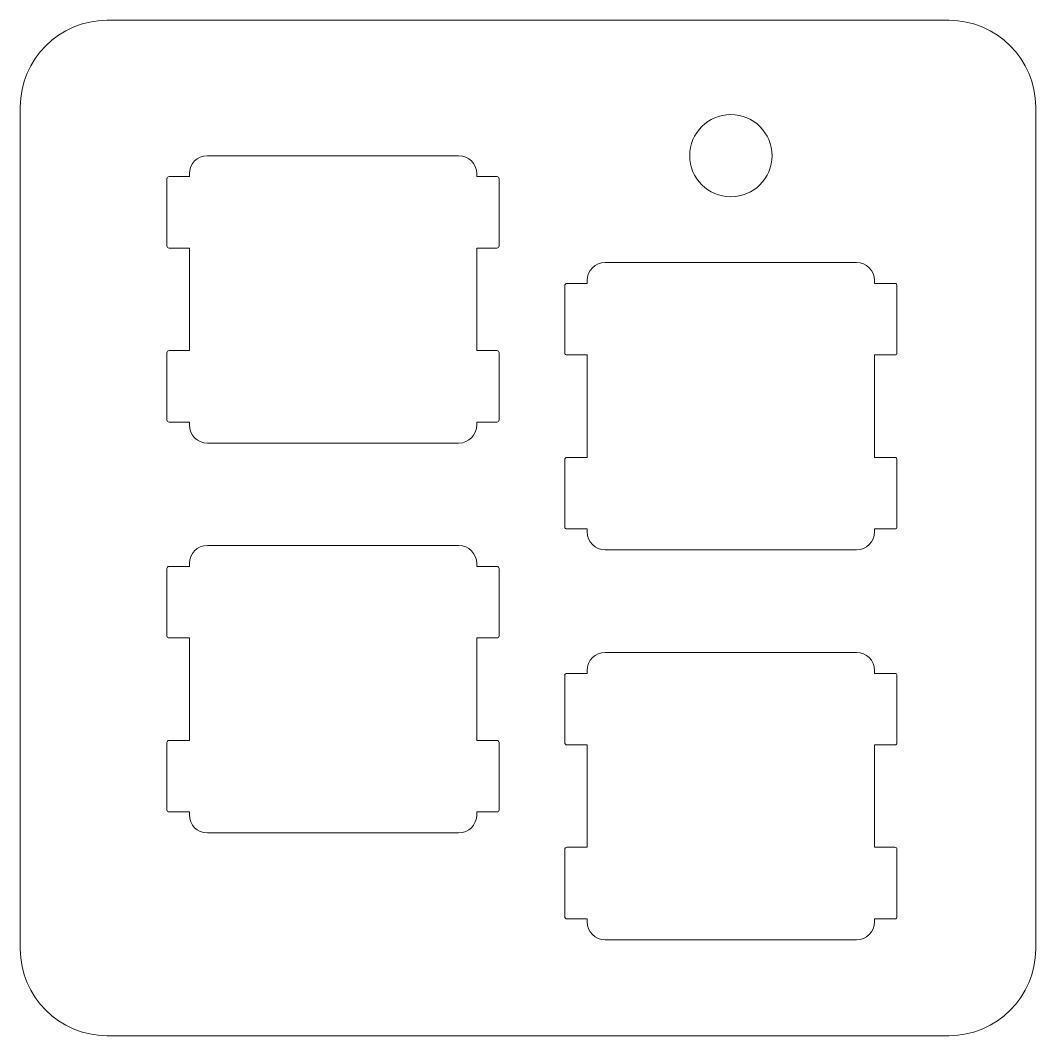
# Model space of a CAD drawing. Header units: millimetres. Extents: x 55.4 to 105, y 213.6 to 263.2.
import ezdxf

# ---------------------------------------------------------------- set-up
doc = ezdxf.new("R2010")
doc.units = ezdxf.units.MM
doc.header["$MEASUREMENT"] = 0
doc.layers.add('Layer 1', color=7, linetype='Continuous')

# ---------------------------------------------------------------- blocks, each defined once
blk = doc.blocks.new('block 2')
at = {"layer": 'Layer 1', "color": 7, "lineweight": 9, "true_color": 0xffffff}
blk.add_open_spline([(77.687, 252.042), (77.687, 252.042), (77.687, 247.033), (77.687, 247.033), (77.687, 247.033), (78.675, 247.033), (78.675, 247.033), (78.745, 247.033), (78.781, 246.997), (78.781, 246.927), (78.781, 246.927), (78.781, 243.646), (78.781, 243.646), (78.781, 243.575), (78.745, 243.54), (78.675, 243.54), (78.675, 243.54), (77.687, 243.54), (77.687, 243.54), (77.687, 243.54), (77.687, 243.399), (77.687, 243.399), (77.687, 242.905), (77.299, 242.517), (76.805, 242.517), (76.805, 242.517), (64.528, 242.517), (64.528, 242.517), (64.035, 242.517), (63.647, 242.905), (63.647, 243.399), (63.647, 243.399), (63.647, 243.54), (63.647, 243.54), (63.647, 243.54), (62.659, 243.54), (62.659, 243.54), (62.588, 243.54), (62.553, 243.575), (62.553, 243.646), (62.553, 243.646), (62.553, 246.927), (62.553, 246.927), (62.553, 246.997), (62.588, 247.033), (62.659, 247.033), (62.659, 247.033), (63.647, 247.033), (63.647, 247.033), (63.647, 247.033), (63.647, 252.042), (63.647, 252.042), (63.647, 252.042), (62.659, 252.042), (62.659, 252.042), (62.588, 252.042), (62.553, 252.077), (62.553, 252.148), (62.553, 252.148), (62.553, 255.429), (62.553, 255.429), (62.553, 255.499), (62.588, 255.535), (62.659, 255.535), (62.659, 255.535), (63.647, 255.535), (63.647, 255.535), (63.647, 255.535), (63.647, 255.676), (63.647, 255.676), (63.647, 256.17), (64.035, 256.558), (64.528, 256.558), (64.528, 256.558), (76.805, 256.558), (76.805, 256.558), (77.299, 256.558), (77.687, 256.17), (77.687, 255.676), (77.687, 255.676), (77.687, 255.535), (77.687, 255.535), (77.687, 255.535), (78.675, 255.535), (78.675, 255.535), (78.745, 255.535), (78.781, 255.499), (78.781, 255.429), (78.781, 255.429), (78.781, 252.148), (78.781, 252.148), (78.781, 252.077), (78.745, 252.042), (78.675, 252.042), (78.675, 252.042), (77.687, 252.042), (77.687, 252.042)], degree=3, knots=[0, 0, 0, 0, 1, 1, 1, 2, 2, 2, 3, 3, 3, 4, 4, 4, 5, 5, 5, 6, 6, 6, 7, 7, 7, 8, 8, 8, 9, 9, 9, 10, 10, 10, 11, 11, 11, 12, 12, 12, 13, 13, 13, 14, 14, 14, 15, 15, 15, 16, 16, 16, 17, 17, 17, 18, 18, 18, 19, 19, 19, 20, 20, 20, 21, 21, 21, 22, 22, 22, 23, 23, 23, 24, 24, 24, 25, 25, 25, 26, 26, 26, 27, 27, 27, 28, 28, 28, 29, 29, 29, 30, 30, 30, 31, 31, 31, 32, 32, 32, 32], dxfattribs=at)
blk = doc.blocks.new('block 3')
at = {"layer": 'Layer 1', "color": 7, "lineweight": 9, "true_color": 0xffffff}
blk.add_open_spline([(77.687, 232.992), (77.687, 232.992), (77.687, 227.983), (77.687, 227.983), (77.687, 227.983), (78.675, 227.983), (78.675, 227.983), (78.745, 227.983), (78.781, 227.947), (78.781, 227.877), (78.781, 227.877), (78.781, 224.596), (78.781, 224.596), (78.781, 224.525), (78.745, 224.49), (78.675, 224.49), (78.675, 224.49), (77.687, 224.49), (77.687, 224.49), (77.687, 224.49), (77.687, 224.349), (77.687, 224.349), (77.687, 223.855), (77.299, 223.467), (76.805, 223.467), (76.805, 223.467), (64.528, 223.467), (64.528, 223.467), (64.035, 223.467), (63.647, 223.855), (63.647, 224.349), (63.647, 224.349), (63.647, 224.49), (63.647, 224.49), (63.647, 224.49), (62.659, 224.49), (62.659, 224.49), (62.588, 224.49), (62.553, 224.525), (62.553, 224.596), (62.553, 224.596), (62.553, 227.877), (62.553, 227.877), (62.553, 227.947), (62.588, 227.983), (62.659, 227.983), (62.659, 227.983), (63.647, 227.983), (63.647, 227.983), (63.647, 227.983), (63.647, 232.992), (63.647, 232.992), (63.647, 232.992), (62.659, 232.992), (62.659, 232.992), (62.588, 232.992), (62.553, 233.027), (62.553, 233.098), (62.553, 233.098), (62.553, 236.379), (62.553, 236.379), (62.553, 236.449), (62.588, 236.485), (62.659, 236.485), (62.659, 236.485), (63.647, 236.485), (63.647, 236.485), (63.647, 236.485), (63.647, 236.626), (63.647, 236.626), (63.647, 237.12), (64.035, 237.508), (64.528, 237.508), (64.528, 237.508), (76.805, 237.508), (76.805, 237.508), (77.299, 237.508), (77.687, 237.12), (77.687, 236.626), (77.687, 236.626), (77.687, 236.485), (77.687, 236.485), (77.687, 236.485), (78.675, 236.485), (78.675, 236.485), (78.745, 236.485), (78.781, 236.449), (78.781, 236.379), (78.781, 236.379), (78.781, 233.098), (78.781, 233.098), (78.781, 233.027), (78.745, 232.992), (78.675, 232.992), (78.675, 232.992), (77.687, 232.992), (77.687, 232.992)], degree=3, knots=[0, 0, 0, 0, 1, 1, 1, 2, 2, 2, 3, 3, 3, 4, 4, 4, 5, 5, 5, 6, 6, 6, 7, 7, 7, 8, 8, 8, 9, 9, 9, 10, 10, 10, 11, 11, 11, 12, 12, 12, 13, 13, 13, 14, 14, 14, 15, 15, 15, 16, 16, 16, 17, 17, 17, 18, 18, 18, 19, 19, 19, 20, 20, 20, 21, 21, 21, 22, 22, 22, 23, 23, 23, 24, 24, 24, 25, 25, 25, 26, 26, 26, 27, 27, 27, 28, 28, 28, 29, 29, 29, 30, 30, 30, 31, 31, 31, 32, 32, 32, 32], dxfattribs=at)
blk = doc.blocks.new('block 4')
at = {"layer": 'Layer 1', "color": 7, "lineweight": 9, "true_color": 0xffffff}
blk.add_open_spline([(97.125, 246.821), (97.125, 246.821), (97.125, 241.812), (97.125, 241.812), (97.125, 241.812), (98.113, 241.812), (98.113, 241.812), (98.183, 241.812), (98.219, 241.776), (98.219, 241.706), (98.219, 241.706), (98.219, 238.425), (98.219, 238.425), (98.219, 238.354), (98.183, 238.319), (98.113, 238.319), (98.113, 238.319), (97.125, 238.319), (97.125, 238.319), (97.125, 238.319), (97.125, 238.178), (97.125, 238.178), (97.125, 237.684), (96.737, 237.296), (96.243, 237.296), (96.243, 237.296), (83.967, 237.296), (83.967, 237.296), (83.473, 237.296), (83.085, 237.684), (83.085, 238.178), (83.085, 238.178), (83.085, 238.319), (83.085, 238.319), (83.085, 238.319), (82.097, 238.319), (82.097, 238.319), (82.026, 238.319), (81.991, 238.354), (81.991, 238.425), (81.991, 238.425), (81.991, 241.706), (81.991, 241.706), (81.991, 241.776), (82.026, 241.812), (82.097, 241.812), (82.097, 241.812), (83.085, 241.812), (83.085, 241.812), (83.085, 241.812), (83.085, 246.821), (83.085, 246.821), (83.085, 246.821), (82.097, 246.821), (82.097, 246.821), (82.026, 246.821), (81.991, 246.856), (81.991, 246.927), (81.991, 246.927), (81.991, 250.208), (81.991, 250.208), (81.991, 250.278), (82.026, 250.313), (82.097, 250.313), (82.097, 250.313), (83.085, 250.313), (83.085, 250.313), (83.085, 250.313), (83.085, 250.455), (83.085, 250.455), (83.085, 250.948), (83.473, 251.337), (83.967, 251.337), (83.967, 251.337), (96.243, 251.337), (96.243, 251.337), (96.737, 251.337), (97.125, 250.948), (97.125, 250.455), (97.125, 250.455), (97.125, 250.313), (97.125, 250.313), (97.125, 250.313), (98.113, 250.313), (98.113, 250.313), (98.183, 250.313), (98.219, 250.278), (98.219, 250.208), (98.219, 250.208), (98.219, 246.927), (98.219, 246.927), (98.219, 246.856), (98.183, 246.821), (98.113, 246.821), (98.113, 246.821), (97.125, 246.821), (97.125, 246.821)], degree=3, knots=[0, 0, 0, 0, 1, 1, 1, 2, 2, 2, 3, 3, 3, 4, 4, 4, 5, 5, 5, 6, 6, 6, 7, 7, 7, 8, 8, 8, 9, 9, 9, 10, 10, 10, 11, 11, 11, 12, 12, 12, 13, 13, 13, 14, 14, 14, 15, 15, 15, 16, 16, 16, 17, 17, 17, 18, 18, 18, 19, 19, 19, 20, 20, 20, 21, 21, 21, 22, 22, 22, 23, 23, 23, 24, 24, 24, 25, 25, 25, 26, 26, 26, 27, 27, 27, 28, 28, 28, 29, 29, 29, 30, 30, 30, 31, 31, 31, 32, 32, 32, 32], dxfattribs=at)
blk = doc.blocks.new('block 5')
at = {"layer": 'Layer 1', "color": 7, "lineweight": 9, "true_color": 0xffffff}
blk.add_open_spline([(97.125, 227.771), (97.125, 227.771), (97.125, 222.762), (97.125, 222.762), (97.125, 222.762), (98.113, 222.762), (98.113, 222.762), (98.183, 222.762), (98.219, 222.726), (98.219, 222.656), (98.219, 222.656), (98.219, 219.375), (98.219, 219.375), (98.219, 219.304), (98.183, 219.269), (98.113, 219.269), (98.113, 219.269), (97.125, 219.269), (97.125, 219.269), (97.125, 219.269), (97.125, 219.128), (97.125, 219.128), (97.125, 218.634), (96.737, 218.246), (96.243, 218.246), (96.243, 218.246), (83.967, 218.246), (83.967, 218.246), (83.473, 218.246), (83.085, 218.634), (83.085, 219.128), (83.085, 219.128), (83.085, 219.269), (83.085, 219.269), (83.085, 219.269), (82.097, 219.269), (82.097, 219.269), (82.026, 219.269), (81.991, 219.304), (81.991, 219.375), (81.991, 219.375), (81.991, 222.656), (81.991, 222.656), (81.991, 222.726), (82.026, 222.762), (82.097, 222.762), (82.097, 222.762), (83.085, 222.762), (83.085, 222.762), (83.085, 222.762), (83.085, 227.771), (83.085, 227.771), (83.085, 227.771), (82.097, 227.771), (82.097, 227.771), (82.026, 227.771), (81.991, 227.806), (81.991, 227.877), (81.991, 227.877), (81.991, 231.158), (81.991, 231.158), (81.991, 231.228), (82.026, 231.263), (82.097, 231.263), (82.097, 231.263), (83.085, 231.263), (83.085, 231.263), (83.085, 231.263), (83.085, 231.405), (83.085, 231.405), (83.085, 231.898), (83.473, 232.287), (83.967, 232.287), (83.967, 232.287), (96.243, 232.287), (96.243, 232.287), (96.737, 232.287), (97.125, 231.898), (97.125, 231.405), (97.125, 231.405), (97.125, 231.263), (97.125, 231.263), (97.125, 231.263), (98.113, 231.263), (98.113, 231.263), (98.183, 231.263), (98.219, 231.228), (98.219, 231.158), (98.219, 231.158), (98.219, 227.877), (98.219, 227.877), (98.219, 227.806), (98.183, 227.771), (98.113, 227.771), (98.113, 227.771), (97.125, 227.771), (97.125, 227.771)], degree=3, knots=[0, 0, 0, 0, 1, 1, 1, 2, 2, 2, 3, 3, 3, 4, 4, 4, 5, 5, 5, 6, 6, 6, 7, 7, 7, 8, 8, 8, 9, 9, 9, 10, 10, 10, 11, 11, 11, 12, 12, 12, 13, 13, 13, 14, 14, 14, 15, 15, 15, 16, 16, 16, 17, 17, 17, 18, 18, 18, 19, 19, 19, 20, 20, 20, 21, 21, 21, 22, 22, 22, 23, 23, 23, 24, 24, 24, 25, 25, 25, 26, 26, 26, 27, 27, 27, 28, 28, 28, 29, 29, 29, 30, 30, 30, 31, 31, 31, 32, 32, 32, 32], dxfattribs=at)
blk = doc.blocks.new('block 6')
at = {"layer": 'Layer 1', "color": 7, "lineweight": 9, "true_color": 0xffffff}
blk.add_open_spline([(90.105, 258.568), (91.215, 258.568), (92.116, 257.668), (92.116, 256.558), (92.116, 255.447), (91.215, 254.547), (90.105, 254.547), (88.994, 254.547), (88.094, 255.447), (88.094, 256.558), (88.094, 257.668), (88.994, 258.568), (90.105, 258.568)], degree=3, knots=[0, 0, 0, 0, 1, 1, 1, 2, 2, 2, 3, 3, 3, 4, 4, 4, 4], dxfattribs=at)

msp = doc.modelspace()

# ---------------------------------------------------------------- linework, layer by layer
at = {"layer": 'Layer 1', "color": 7, "lineweight": 9, "true_color": 0xffffff}
msp.add_open_spline([(100.767, 213.558), (100.767, 213.558), (59.619, 213.558), (59.619, 213.558), (57.291, 213.558), (55.386, 215.463), (55.386, 217.792), (55.386, 217.792), (55.386, 258.939), (55.386, 258.939), (55.386, 261.267), (57.291, 263.172), (59.619, 263.172), (59.619, 263.172), (100.767, 263.172), (100.767, 263.172), (103.095, 263.172), (105, 261.267), (105, 258.939), (105, 258.939), (105, 217.792), (105, 217.792), (105, 215.463), (103.095, 213.558), (100.767, 213.558)], degree=3, knots=[0, 0, 0, 0, 1, 1, 1, 2, 2, 2, 3, 3, 3, 4, 4, 4, 5, 5, 5, 6, 6, 6, 7, 7, 7, 8, 8, 8, 8], dxfattribs=at)

# ---------------------------------------------------------------- block references
at = {"layer": 'Layer 1'}
for name in ['block 6', 'block 2', 'block 4', 'block 3', 'block 5']:
    msp.add_blockref(name, (0, 0), dxfattribs=at)

doc.saveas('drawing.dxf')
